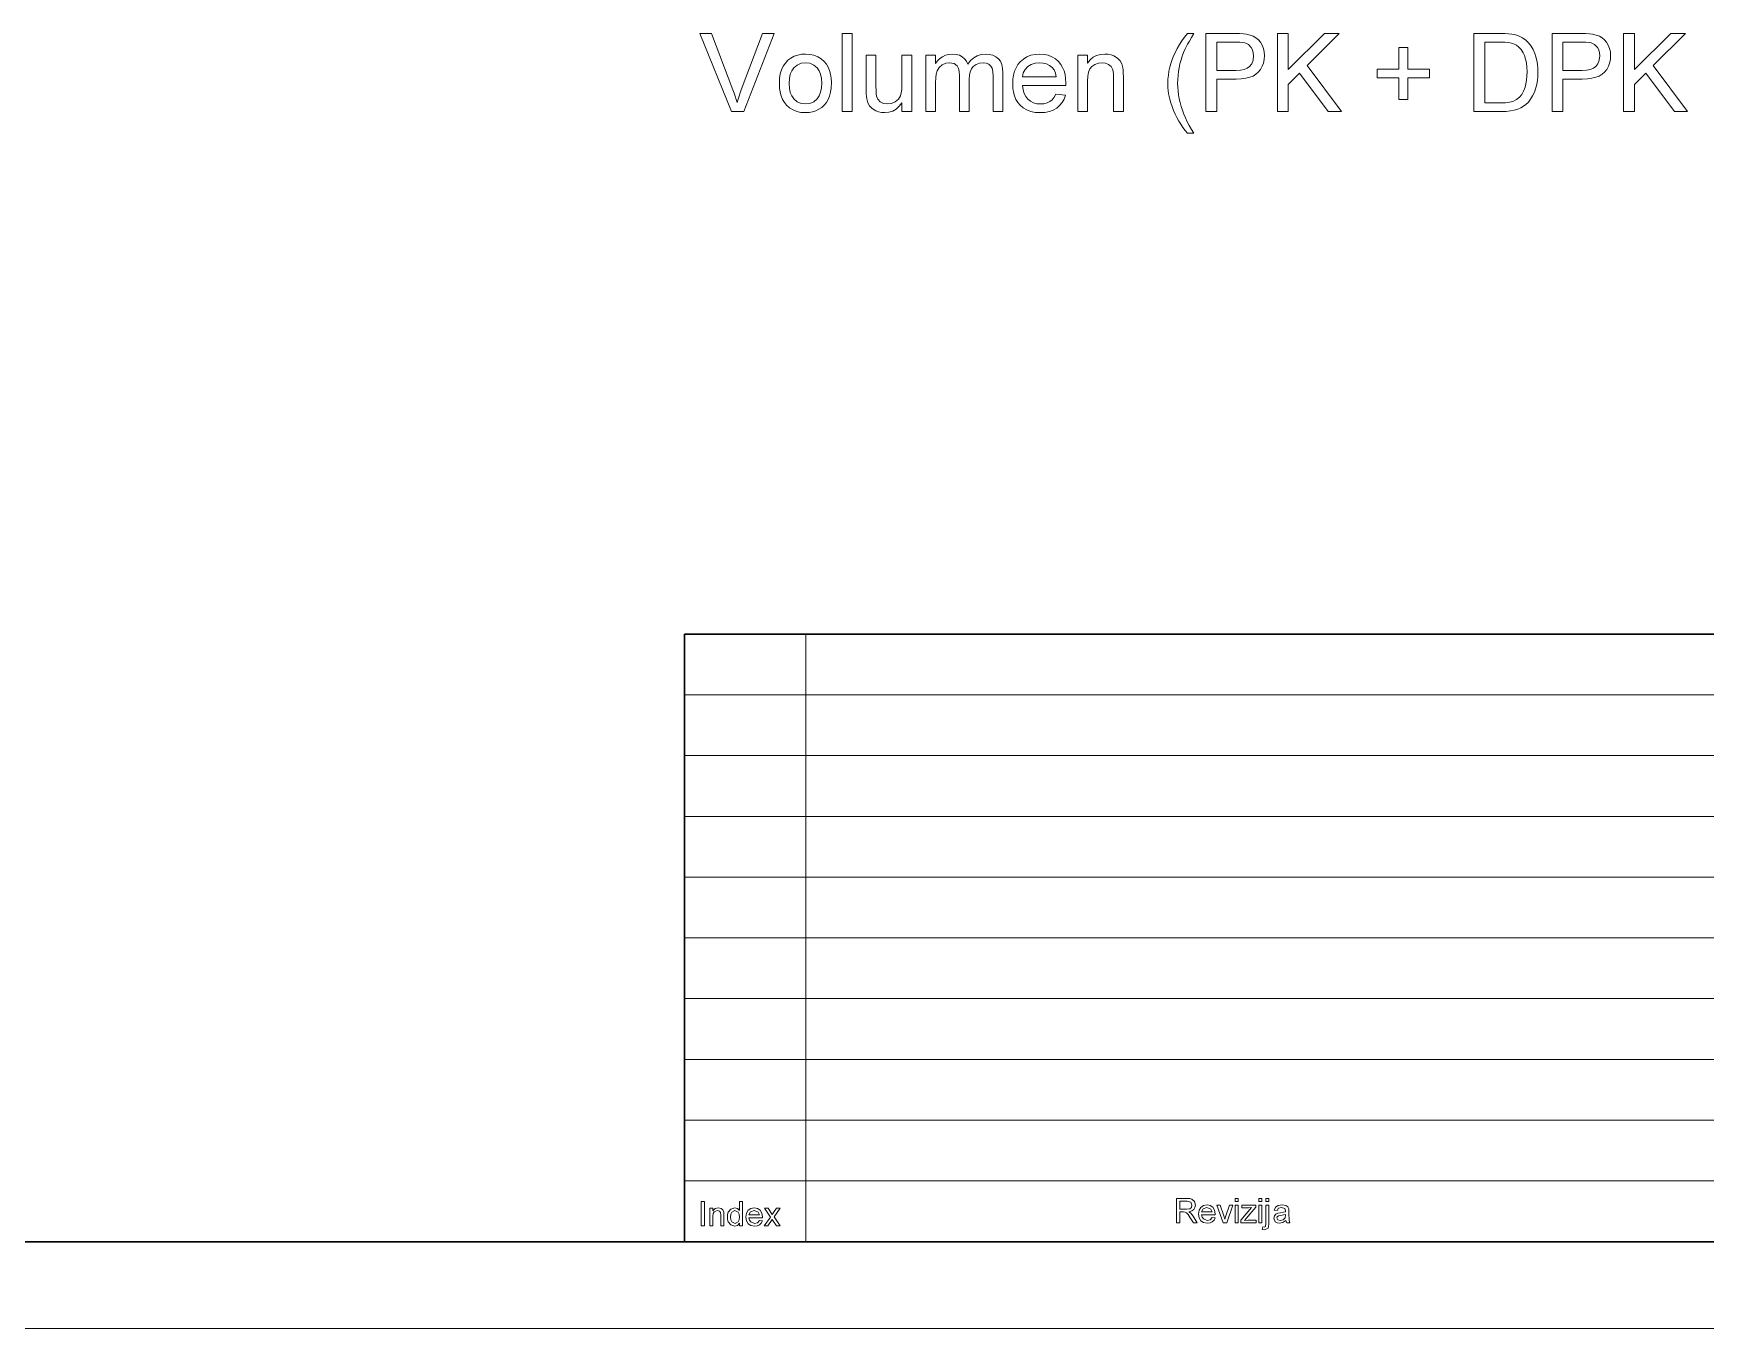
# Model space of a CAD drawing. Extents: x 0 to 297, y 0 to 546.
# Drawn here: x 104.9 to 201.2, y 0 to 74.6 of the extents above; entities that cross this region are included whole.
import ezdxf

# ---------------------------------------------------------------- set-up
doc = ezdxf.new("R2010")
doc.units = 0

msp = doc.modelspace()

# ---------------------------------------------------------------- linework, layer by layer
at = {"color": 7, "lineweight": 30}
for p, q in [((142.421, 40), (292, 40)), ((142.421, 40), (142.421, 5)), ((20, 5), (292, 5))]:
    msp.add_line(p, q, dxfattribs=at)
at = {"color": 7, "lineweight": 13}
for p, q in [((149.421, 40), (149.421, 5)), ((142.421, 36.5), (292, 36.5)), ((292, 33), (142.421, 33)), ((142.421, 29.5), (260.611, 29.5)), ((142.421, 26), (260.611, 26)), ((142.421, 22.5), (260.611, 22.5)), ((142.421, 19), (292, 19)), ((224.211, 15.5), (142.421, 15.5)), ((142.421, 12), (292, 12)), ((142.421, 8.5), (292, 8.5)), ((0, 0), (297, 0))]:
    msp.add_line(p, q, dxfattribs=at)
for points in [[(145.125, 70.091), (143.315, 74.591), (143.986, 74.591), (145.208, 71.351), (145.279, 71.16), (145.343, 70.975), (145.402, 70.795), (145.455, 70.622), (145.51, 70.805), (145.569, 70.987), (145.632, 71.169), (145.699, 71.351), (146.924, 74.591), (147.595, 74.591), (145.852, 70.091)], [(151.516, 70.091), (151.516, 74.591), (152.078, 74.591), (152.078, 70.091)], [(171.391, 68.841), (171.259, 69.005), (171.132, 69.178), (171.012, 69.358), (170.898, 69.546), (170.79, 69.742), (170.688, 69.946), (170.592, 70.157), (170.505, 70.374), (170.432, 70.592), (170.372, 70.813), (170.325, 71.036), (170.292, 71.262), (170.272, 71.489), (170.266, 71.719), (170.272, 71.954), (170.293, 72.187), (170.327, 72.416), (170.374, 72.641), (170.435, 72.864), (170.51, 73.083), (170.598, 73.299), (170.698, 73.515), (170.811, 73.731), (170.937, 73.946), (171.076, 74.161), (171.227, 74.376), (171.391, 74.591), (171.766, 74.591), (171.624, 74.356), (171.503, 74.15), (171.403, 73.972), (171.323, 73.823), (171.264, 73.702), (171.173, 73.493), (171.093, 73.28), (171.023, 73.063), (170.963, 72.841), (170.914, 72.617), (170.877, 72.392), (170.85, 72.167), (170.833, 71.942), (170.828, 71.716), (170.834, 71.494), (170.85, 71.273), (170.878, 71.052), (170.917, 70.83), (170.967, 70.609), (171.028, 70.388), (171.1, 70.167), (171.183, 69.946), (171.277, 69.724), (171.383, 69.503), (171.499, 69.283), (171.627, 69.062), (171.766, 68.841)], [(172.453, 70.091), (172.453, 74.591), (174.121, 74.591), (174.392, 74.586), (174.616, 74.572), (174.794, 74.549), (174.999, 74.501), (175.181, 74.432), (175.339, 74.342), (175.477, 74.227), (175.595, 74.084), (175.694, 73.915), (175.768, 73.726), (175.813, 73.525), (175.828, 73.311), (175.814, 73.093), (175.771, 72.888), (175.701, 72.697), (175.602, 72.52), (175.474, 72.356), (175.34, 72.237), (175.175, 72.139), (174.978, 72.063), (174.749, 72.009), (174.488, 71.977), (174.196, 71.966), (173.078, 71.966), (173.078, 70.091)], [(176.578, 70.091), (176.578, 74.591), (177.203, 74.591), (177.203, 72.507), (179.287, 74.591), (180.141, 74.591), (178.286, 72.737), (180.266, 70.091), (179.501, 70.091), (177.85, 72.299), (177.203, 71.653), (177.203, 70.091)], [(187.891, 70.091), (187.891, 74.591), (189.427, 74.591), (189.672, 74.587), (189.885, 74.575), (190.068, 74.554), (190.221, 74.526), (190.464, 74.451), (190.682, 74.344), (190.875, 74.204), (191.041, 74.043), (191.184, 73.861), (191.305, 73.659), (191.403, 73.435), (191.466, 73.242), (191.515, 73.039), (191.55, 72.825), (191.571, 72.6), (191.578, 72.365), (191.571, 72.116), (191.548, 71.882), (191.511, 71.662), (191.459, 71.456), (191.373, 71.208), (191.271, 70.989), (191.155, 70.801), (191.028, 70.641), (190.892, 70.504), (190.749, 70.393), (190.592, 70.302), (190.414, 70.227), (190.216, 70.167), (189.998, 70.125), (189.759, 70.099), (189.5, 70.091)], [(192.391, 70.091), (192.391, 74.591), (194.059, 74.591), (194.329, 74.586), (194.553, 74.572), (194.731, 74.549), (194.937, 74.501), (195.118, 74.432), (195.277, 74.342), (195.414, 74.227), (195.532, 74.084), (195.631, 73.915), (195.706, 73.726), (195.751, 73.525), (195.766, 73.311), (195.751, 73.093), (195.709, 72.888), (195.638, 72.697), (195.539, 72.52), (195.412, 72.356), (195.278, 72.237), (195.112, 72.139), (194.915, 72.063), (194.686, 72.009), (194.426, 71.977), (194.134, 71.966), (193.016, 71.966), (193.016, 70.091)], [(196.516, 70.091), (196.516, 74.591), (197.141, 74.591), (197.141, 72.507), (199.225, 74.591), (200.078, 74.591), (198.224, 72.737), (200.203, 70.091), (199.438, 70.091), (197.787, 72.299), (197.141, 71.653), (197.141, 70.091)], [(147.891, 71.716), (147.904, 72.002), (147.945, 72.262), (148.014, 72.496), (148.11, 72.705), (148.234, 72.888), (148.385, 73.045), (148.557, 73.174), (148.744, 73.274), (148.946, 73.346), (149.162, 73.389), (149.393, 73.403), (149.647, 73.386), (149.882, 73.333), (150.098, 73.246), (150.294, 73.124), (150.472, 72.967), (150.6, 72.812), (150.704, 72.639), (150.786, 72.447), (150.844, 72.237), (150.879, 72.009), (150.891, 71.762), (150.879, 71.466), (150.844, 71.204), (150.786, 70.976), (150.705, 70.781), (150.602, 70.612), (150.477, 70.464), (150.332, 70.335), (150.165, 70.226), (149.984, 70.139), (149.795, 70.078), (149.598, 70.041), (149.393, 70.028), (149.134, 70.046), (148.896, 70.098), (148.678, 70.185), (148.481, 70.306), (148.305, 70.463), (148.178, 70.618), (148.075, 70.795), (147.994, 70.993), (147.937, 71.213), (147.902, 71.454)], [(154.953, 70.091), (154.953, 70.603), (154.796, 70.396), (154.619, 70.235), (154.42, 70.12), (154.201, 70.051), (153.96, 70.028), (153.78, 70.04), (153.607, 70.077), (153.443, 70.138), (153.234, 70.262), (153.086, 70.414), (152.987, 70.599), (152.923, 70.821), (152.905, 70.95), (152.894, 71.121), (152.891, 71.334), (152.891, 73.341), (153.453, 73.341), (153.453, 71.561), (153.457, 71.308), (153.468, 71.117), (153.486, 70.987), (153.565, 70.796), (153.702, 70.651), (153.886, 70.559), (154.108, 70.528), (154.344, 70.56), (154.564, 70.654), (154.745, 70.802), (154.865, 70.995), (154.914, 71.161), (154.943, 71.37), (154.953, 71.622), (154.953, 73.341), (155.516, 73.341), (155.516, 70.091)], [(156.328, 70.091), (156.328, 73.341), (156.891, 73.341), (156.891, 72.851), (157, 73.007), (157.132, 73.14), (157.286, 73.252), (157.458, 73.336), (157.645, 73.386), (157.848, 73.403), (158.068, 73.386), (158.26, 73.334), (158.424, 73.247), (158.559, 73.13), (158.664, 72.985), (158.74, 72.812), (158.905, 73.025), (159.089, 73.191), (159.291, 73.309), (159.513, 73.38), (159.753, 73.403), (159.983, 73.387), (160.185, 73.336), (160.358, 73.253), (160.503, 73.136), (160.618, 72.985), (160.7, 72.797), (160.749, 72.574), (160.766, 72.314), (160.766, 70.091), (160.203, 70.091), (160.203, 72.114), (160.19, 72.395), (160.149, 72.584), (160.074, 72.714), (159.955, 72.815), (159.802, 72.881), (159.624, 72.903), (159.408, 72.878), (159.219, 72.803), (159.055, 72.678), (158.956, 72.549), (158.885, 72.385), (158.842, 72.188), (158.828, 71.957), (158.828, 70.091), (158.266, 70.091), (158.266, 72.178), (158.251, 72.399), (158.206, 72.58), (158.131, 72.722), (157.954, 72.858), (157.692, 72.903), (157.47, 72.873), (157.264, 72.782), (157.094, 72.633), (156.979, 72.428), (156.93, 72.25), (156.9, 72.026), (156.891, 71.757), (156.891, 70.091)], [(163.821, 71.091), (164.373, 71.028), (164.289, 70.804), (164.177, 70.606), (164.034, 70.435), (163.863, 70.29), (163.664, 70.176), (163.439, 70.094), (163.188, 70.045), (162.911, 70.028), (162.632, 70.046), (162.376, 70.098), (162.145, 70.185), (161.938, 70.308), (161.755, 70.465), (161.625, 70.62), (161.518, 70.795), (161.435, 70.989), (161.376, 71.203), (161.34, 71.436), (161.328, 71.688), (161.34, 71.95), (161.376, 72.191), (161.436, 72.412), (161.52, 72.612), (161.628, 72.793), (161.76, 72.953), (161.943, 73.115), (162.146, 73.241), (162.37, 73.331), (162.615, 73.385), (162.88, 73.403), (163.136, 73.386), (163.374, 73.333), (163.591, 73.246), (163.79, 73.123), (163.968, 72.966), (164.097, 72.81), (164.203, 72.635), (164.285, 72.439), (164.344, 72.224), (164.379, 71.99), (164.391, 71.735), (164.388, 71.591), (161.891, 71.591), (161.923, 71.348), (161.986, 71.136), (162.081, 70.954), (162.208, 70.802), (162.36, 70.682), (162.53, 70.597), (162.717, 70.545), (162.922, 70.528), (163.124, 70.543), (163.305, 70.588), (163.465, 70.662), (163.604, 70.77), (163.723, 70.912)], [(165.078, 70.091), (165.078, 73.341), (165.641, 73.341), (165.641, 72.88), (165.791, 73.068), (165.965, 73.215), (166.164, 73.319), (166.387, 73.382), (166.635, 73.403), (166.818, 73.391), (166.992, 73.356), (167.155, 73.298), (167.362, 73.176), (167.509, 73.022), (167.609, 72.835), (167.674, 72.616), (167.69, 72.489), (167.7, 72.311), (167.703, 72.083), (167.703, 70.091), (167.141, 70.091), (167.141, 72.045), (167.134, 72.248), (167.113, 72.413), (167.078, 72.542), (166.991, 72.69), (166.856, 72.805), (166.682, 72.879), (166.481, 72.903), (166.263, 72.879), (166.066, 72.805), (165.89, 72.683), (165.781, 72.547), (165.703, 72.363), (165.656, 72.128), (165.641, 71.845), (165.641, 70.091)], [(173.078, 72.466), (174.189, 72.466), (174.445, 72.479), (174.66, 72.52), (174.836, 72.588), (174.972, 72.683), (175.1, 72.847), (175.177, 73.051), (175.203, 73.294), (175.188, 73.475), (175.143, 73.638), (175.067, 73.782), (174.909, 73.951), (174.708, 74.051), (174.585, 74.073), (174.408, 74.086), (174.178, 74.091), (173.078, 74.091)], [(183.578, 70.778), (183.578, 72.028), (182.328, 72.028), (182.328, 72.528), (183.578, 72.528), (183.578, 73.778), (184.078, 73.778), (184.078, 72.528), (185.328, 72.528), (185.328, 72.028), (184.078, 72.028), (184.078, 70.778)], [(188.516, 70.591), (189.448, 70.591), (189.716, 70.6), (189.942, 70.628), (190.126, 70.675), (190.347, 70.777), (190.518, 70.913), (190.645, 71.073), (190.752, 71.266), (190.838, 71.492), (190.889, 71.684), (190.924, 71.895), (190.946, 72.125), (190.953, 72.375), (190.944, 72.649), (190.917, 72.897), (190.872, 73.118), (190.809, 73.312), (190.728, 73.48), (190.609, 73.657), (190.479, 73.802), (190.336, 73.916), (190.182, 73.997), (190.048, 74.038), (189.878, 74.067), (189.674, 74.085), (189.434, 74.091), (188.516, 74.091)], [(193.016, 72.466), (194.127, 72.466), (194.382, 72.479), (194.598, 72.52), (194.773, 72.588), (194.909, 72.683), (195.038, 72.847), (195.115, 73.051), (195.141, 73.294), (195.125, 73.475), (195.08, 73.638), (195.004, 73.782), (194.846, 73.951), (194.645, 74.051), (194.523, 74.073), (194.346, 74.086), (194.115, 74.091), (193.016, 74.091)], [(148.453, 71.717), (148.47, 71.438), (148.52, 71.196), (148.603, 70.991), (148.72, 70.825), (148.914, 70.66), (149.138, 70.561), (149.393, 70.528), (149.645, 70.561), (149.868, 70.661), (150.061, 70.826), (150.178, 70.995), (150.261, 71.202), (150.311, 71.449), (150.328, 71.734), (150.311, 72.005), (150.261, 72.24), (150.177, 72.441), (150.06, 72.607), (149.866, 72.771), (149.644, 72.87), (149.393, 72.903), (149.138, 72.87), (148.914, 72.772), (148.72, 72.608), (148.603, 72.442), (148.52, 72.238), (148.47, 71.996)], [(161.891, 72.091), (163.828, 72.091), (163.786, 72.309), (163.712, 72.487), (163.605, 72.626), (163.455, 72.747), (163.283, 72.834), (163.091, 72.886), (162.877, 72.903), (162.622, 72.879), (162.395, 72.805), (162.196, 72.682), (162.039, 72.518), (161.938, 72.321)], [(143.378, 5.919), (143.378, 7.319), (143.572, 7.319), (143.572, 5.919)], [(143.883, 5.919), (143.883, 6.93), (144.058, 6.93), (144.058, 6.786), (144.189, 6.909), (144.368, 6.949), (144.529, 6.916), (144.64, 6.831), (144.691, 6.704), (144.7, 6.538), (144.7, 5.919), (144.525, 5.919), (144.525, 6.527), (144.505, 6.681), (144.436, 6.763), (144.32, 6.794), (144.136, 6.725), (144.078, 6.626), (144.058, 6.464), (144.058, 5.919)], [(145.594, 5.919), (145.594, 6.065), (145.478, 5.941), (145.318, 5.899), (145.102, 5.965), (144.949, 6.15), (144.908, 6.278), (144.894, 6.423), (144.907, 6.567), (144.944, 6.696), (145.094, 6.884), (145.318, 6.949), (145.479, 6.907), (145.594, 6.797), (145.594, 7.319), (145.769, 7.319), (145.769, 5.919)], [(145.069, 6.424), (145.089, 6.262), (145.148, 6.147), (145.335, 6.055), (145.519, 6.142), (145.575, 6.253), (145.594, 6.41), (145.575, 6.582), (145.517, 6.701), (145.327, 6.794), (145.143, 6.705), (145.088, 6.59)], [(146.739, 6.23), (146.911, 6.21), (146.85, 6.079), (146.752, 5.981), (146.62, 5.92), (146.456, 5.899), (146.253, 5.933), (146.097, 6.035), (145.997, 6.198), (145.964, 6.416), (145.997, 6.641), (146.098, 6.809), (146.252, 6.914), (146.447, 6.949), (146.635, 6.915), (146.785, 6.813), (146.884, 6.649), (146.917, 6.43), (146.916, 6.385), (146.139, 6.385), (146.169, 6.244), (146.238, 6.14), (146.46, 6.055), (146.629, 6.097)], [(146.139, 6.541), (146.742, 6.541), (146.672, 6.707), (146.446, 6.794), (146.234, 6.725)], [(147.014, 5.919), (147.374, 6.425), (147.033, 6.93), (147.244, 6.93), (147.405, 6.691), (147.482, 6.577), (147.558, 6.684), (147.733, 6.93), (147.943, 6.93), (147.585, 6.426), (147.928, 5.919), (147.717, 5.919), (147.514, 6.218), (147.477, 6.274), (147.224, 5.919)], [(170.76, 6.091), (170.76, 7.491), (171.372, 7.491), (171.529, 7.481), (171.644, 7.453), (171.793, 7.321), (171.849, 7.111), (171.826, 6.975), (171.757, 6.861), (171.639, 6.778), (171.471, 6.732), (171.579, 6.662), (171.727, 6.474), (171.959, 6.091), (171.736, 6.091), (171.558, 6.384), (171.43, 6.578), (171.34, 6.671), (171.259, 6.706), (171.16, 6.713), (170.954, 6.713), (170.954, 6.091)], [(170.954, 6.868), (171.336, 6.868), (171.522, 6.895), (171.621, 6.979), (171.654, 7.106), (171.588, 7.271), (171.379, 7.335), (170.954, 7.335)], [(172.813, 6.402), (172.985, 6.382), (172.923, 6.251), (172.826, 6.153), (172.694, 6.092), (172.53, 6.071), (172.327, 6.105), (172.17, 6.207), (172.07, 6.37), (172.037, 6.588), (172.071, 6.813), (172.172, 6.981), (172.326, 7.086), (172.52, 7.121), (172.708, 7.087), (172.859, 6.985), (172.957, 6.821), (172.99, 6.602), (172.989, 6.557), (172.212, 6.557), (172.242, 6.416), (172.311, 6.312), (172.533, 6.227), (172.702, 6.269)], [(172.212, 6.713), (172.815, 6.713), (172.746, 6.879), (172.519, 6.966), (172.307, 6.897)], [(173.454, 6.091), (173.087, 7.102), (173.273, 7.102), (173.48, 6.496), (173.544, 6.292), (173.607, 6.485), (173.816, 7.102), (174.001, 7.102), (173.659, 6.091)], [(174.137, 7.316), (174.137, 7.491), (174.312, 7.491), (174.312, 7.316)], [(174.137, 6.091), (174.137, 7.102), (174.312, 7.102), (174.312, 6.091)], [(174.468, 6.091), (174.468, 6.237), (175.082, 6.966), (174.905, 6.946), (174.526, 6.946), (174.526, 7.102), (175.323, 7.102), (175.323, 6.986), (174.783, 6.346), (174.683, 6.227), (174.892, 6.246), (175.343, 6.246), (175.343, 6.091)], [(175.498, 7.316), (175.498, 7.491), (175.673, 7.491), (175.673, 7.316)], [(175.498, 6.091), (175.498, 7.102), (175.673, 7.102), (175.673, 6.091)], [(175.701, 5.701), (175.733, 5.851), (175.809, 5.838), (175.883, 5.872), (175.907, 6.045), (175.907, 7.102), (176.082, 7.102), (176.082, 6.037), (176.07, 5.879), (176.034, 5.777), (175.832, 5.682)], [(175.907, 7.316), (175.907, 7.491), (176.082, 7.491), (176.082, 7.316)], [(177.065, 6.227), (176.882, 6.106), (176.699, 6.071), (176.557, 6.091), (176.452, 6.152), (176.365, 6.359), (176.398, 6.494), (176.484, 6.592), (176.603, 6.648), (176.75, 6.674), (176.924, 6.701), (177.045, 6.732), (177.046, 6.774), (177, 6.912), (176.813, 6.966), (176.641, 6.927), (176.56, 6.791), (176.385, 6.81), (176.461, 6.984), (176.614, 7.085), (176.845, 7.121), (177.058, 7.09), (177.178, 7.013), (177.232, 6.895), (177.24, 6.741), (177.24, 6.524), (177.243, 6.336), (177.252, 6.226), (177.299, 6.091), (177.124, 6.091)], [(177.046, 6.577), (176.933, 6.546), (176.774, 6.52), (176.629, 6.489), (176.564, 6.44), (176.54, 6.368), (176.591, 6.267), (176.738, 6.227), (176.909, 6.268), (177.018, 6.375), (177.045, 6.522)]]:
    msp.add_lwpolyline(points, close=True, dxfattribs=at)

doc.saveas('drawing.dxf')
